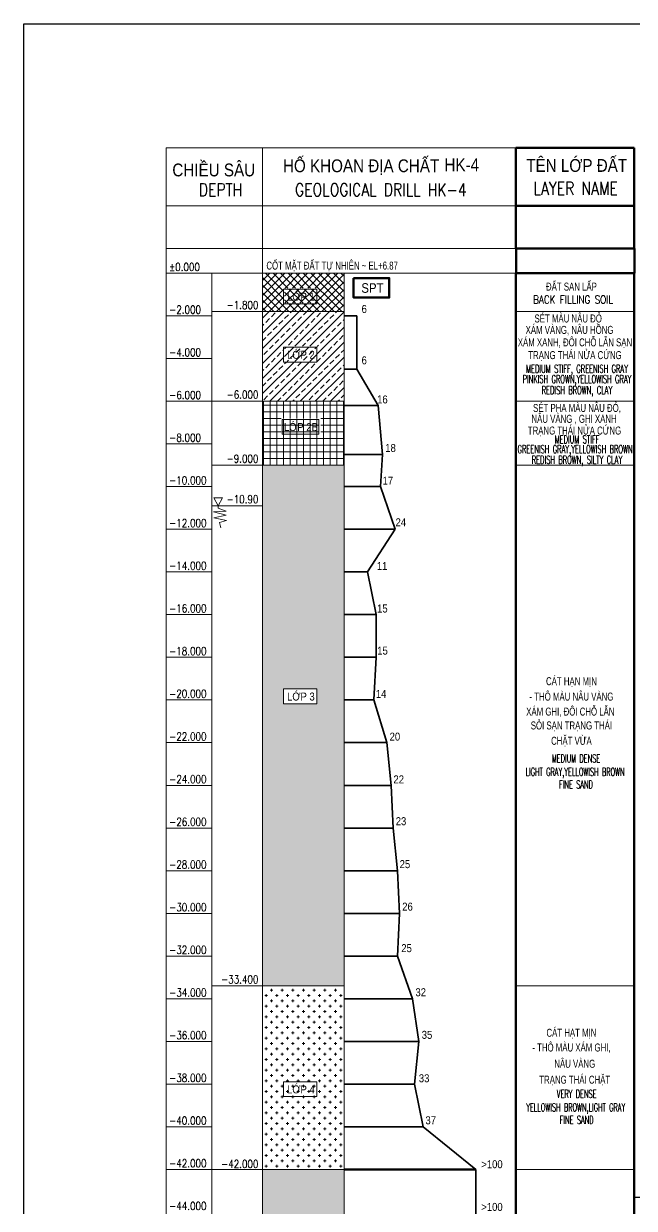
# Model space of a CAD drawing. Header units: millimetres. Extents: x -2123450 to -961021, y -260876 to 649159.
# Drawn here: x -1528125 to -1499517, y 125605 to 181114 of the extents above; entities that cross this region are included whole.
import ezdxf
from ezdxf.enums import TextEntityAlignment as Align

# ---------------------------------------------------------------- set-up
doc = ezdxf.new("R2010")
doc.units = ezdxf.units.MM
doc.header["$LTSCALE"] = 1000
doc.header["$MEASUREMENT"] = 0
doc.linetypes.add('DASHED', pattern=[19.05, 12.7, -6.35])
doc.layers.get('0').update_dxf_attribs({"linetype": 'CONTINUOUS'})
doc.layers.get('DEFPOINTS').update_dxf_attribs({"linetype": 'CONTINUOUS'})
for name, color, linetype, lineweight in [('NDC_S_CONTINUOUS', 3, 'CONTINUOUS', 20), ('NDC_S_DIM', 1, 'CONTINUOUS', 9), ('NDC_S_ENG TEXT', 2, 'CONTINUOUS', 9), ('NDC_S_FOUNDATION NAME', 7, 'CONTINUOUS', 20), ('NDC_S_HATCH MATERIAL', 8, 'CONTINUOUS', 13), ('NDC_S_LEVEL TEXT', 7, 'CONTINUOUS', 20), ('NDC_S_PILE ON FOUNDATION PLAN', 9, 'DASHED', 9), ('NDC_S_REBAR', 4, 'CONTINUOUS', 35), ('NDC_S_VN TITLE', 6, 'CONTINUOUS', 9)]:
    doc.layers.add(name, color=color, linetype=linetype, lineweight=lineweight)
doc.layers.add('TEXT', color=7, linetype='CONTINUOUS')
doc.styles.add('NDC_ARIAL', font='arial.ttf', dxfattribs={"width": 0.8})
doc.styles.add('NDC_ROMANS', font='romans.shx', dxfattribs={"width": 0.8, "bigfont": 'vns.shx'})
doc.styles.get("Standard").update_dxf_attribs({"font": 'romans.shx', "bigfont": 'vns.shx'})

# ---------------------------------------------------------------- blocks, each defined once
blk = doc.blocks.new('HK4')
at = {"layer": 'NDC_S_HATCH MATERIAL'}
h = blk.add_hatch(dxfattribs=at)
h.set_pattern_fill('ANSI37', color=256, scale=2000)
h.set_pattern_definition([(45, (599674.7, -615917.2), (-176.776695, 176.776695), []), (135, (599674.7, -615917.2), (-176.776695, -176.776695), [])])
h.paths.add_polyline_path([(8333, 0), (4509, 0), (4509, -1800), (8333, -1800)])
h.paths.add_polyline_path([(5495, -1439), (5495, -746), (7052, -746), (7052, -1439)], flags=16)
h.paths.add_polyline_path([(5542, -1412), (7077, -1412), (7077, -697), (5542, -697)], flags=16)
h = blk.add_hatch(dxfattribs=at)
h.set_pattern_fill('ANSI33', color=256, scale=2000)
h.set_pattern_definition([(45, (599674.7, -615917.2), (-353.5534, 353.5534), []), (45, (600028.26, -615917.2), (-353.5534, 353.5534), [250, -125])])
h.paths.add_polyline_path([(8333, -1800), (4509, -1800), (4509, -6000), (8333, -6000)])
h.paths.add_polyline_path([(7052, -3470), (7052, -4163), (5495, -4163), (5495, -3470)], flags=16)
h.paths.add_polyline_path([(5542, -4135), (7077, -4135), (7077, -3421), (5542, -3421)], flags=16)
h = blk.add_hatch(dxfattribs=at)
h.set_pattern_fill('NET', color=256, scale=2500, pattern_type=2)
h.set_pattern_definition([(0, (599674.7, -518011.1), (0, 312.5), []), (90, (599674.7, -518011.1), (-312.5, 2e-14), [])])
h.paths.add_polyline_path([(8333, -6000), (4509, -6000), (4509, -9000), (8333, -9000)])
h.paths.add_polyline_path([(5429, -7549), (5429, -6856), (7149, -6856), (7149, -7549)], flags=16)
h.paths.add_polyline_path([(5381, -7521), (7238, -7521), (7238, -6807), (5381, -6807)], flags=16)
h = blk.add_hatch(dxfattribs=at)
h.set_pattern_fill('AR-SAND', color=256, scale=100)
h.set_pattern_definition([(37.5, (599674.71, -615917.2), (-6.299336, 192.682377), [0, -152, 0, -170, 0, -162.5]), (7.5, (599674.7, -615917.2), (176.97767, 282.21461), [0, -82, 0, -137, 0, -52.5]), (327.5, (599551.7, -615917.2), (311.414186, 0.565905), [0, -50, 0, -180, 0, -235]), (317.5, (599551.7, -615917.2), (300.61266, 87.76756), [0, -25, 0, -118, 0, -135])])
h.paths.add_polyline_path([(8333, -9000), (4509, -9000), (4509, -33400), (8333, -33400)])
h.paths.add_polyline_path([(7052, -19485), (7052, -20177), (5495, -20177), (5495, -19485)], flags=16)
h = blk.add_hatch(dxfattribs=at)
h.set_pattern_fill('CROSS', color=256, scale=1000)
h.set_pattern_definition([(0, (599674.7, -615917.2), (250, 250), [125, -375]), (90, (599737.2, -615979.7), (-250, 250), [125, -375])])
h.paths.add_polyline_path([(8333, -33400), (4509, -33400), (4509, -42000), (8333, -42000)])
h.paths.add_polyline_path([(7052, -37893), (7052, -38586), (5495, -38586), (5495, -37893)], flags=16)
h.paths.add_polyline_path([(5542, -38558), (7077, -38558), (7077, -37844), (5542, -37844)], flags=16)
h = blk.add_hatch(dxfattribs=at)
h.set_pattern_fill('GRAVEL', color=256, scale=1000)
h.set_pattern_definition([(228.012788, (383067.294, -436211.084), (-8000, -9000), [134.536, -13319.088]), (184.969741, (382977.294, -436311.084), (12000, 1000), [230.868, -22855.9248]), (132.510447, (382747.294, -436331.084), (10000, -11000), [162.788, -16116.0326]), (267.273689, (382357.294, -436581.084), (1000, 20000), [210.238, -20813.558]), (292.833654, (382347.294, -436791.084), (-5000, 12000), [206.155, -20409.3731]), (357.273689, (382427.294, -436981.084), (-20000, 1000), [210.238, -20813.558]), (37.6942405, (382637.294, -436991.084), (-13000, -10000), [278.029, -27524.8485]), (72.255328, (382857.294, -436821.084), (7000, 22000), [262.488, -25986.3215]), (121.429566, (382937.294, -436571.084), (-8000, 13000), [210.95, -20884.0731]), (175.236358, (382827.29, -436391.08), (11000, -1000), [240.832, -11800.7626]), (222.397438, (382587.294, -436371.084), (-12000, -11000), [311.448, -30833.375]), (138.814075, (383347.29, -436591.08), (-7000, 6000), [106.301, -10523.8448]), (171.469234, (383267.294, -436521.084), (13000, -2000), [202.237, -20021.5114]), (225, (383067.3, -436491.1), (-1e-13, -1000), [141.421, -1272.7926]), (203.19859, (382997.3, -436371.08), (5000, 2000), [76.158, -7539.6151]), (291.80141, (382927.3, -436401.08), (-1000, 3000), [107.703, -5277.4618]), (30.963757, (382967.3, -436501.08), (3000, 2000), [174.929, -5656.0229]), (161.56505, (383117.3, -436411.08), (2000, -1000), [126.491, -3035.7867]), (16.38954, (382347.294, -436401.084), (10000, 3000), [177.2, -17542.8451]), (70.346176, (382517.294, -436351.084), (-4000, -11000), [148.661, -14717.4077]), (293.19859, (383117.3, -436211.08), (-2000, 5000), [152.315, -7463.4581]), (343.61046, (383177.294, -436351.084), (-10000, 3000), [177.2, -17542.8451]), (339.443955, (382347.29, -437021.08), (-5000, 2000), [170.88, -8373.1237]), (294.77514, (382507.294, -437081.084), (-5000, 11000), [143.178, -14174.643]), (66.80141, (383127.3, -437211.08), (2000, 5000), [152.315, -7463.4581]), (17.354025, (383187.294, -437071.084), (-13000, -4000), [167.631, -16595.4236]), (69.443955, (382637.29, -437211.08), (-2000, -5000), [85.44, -8458.5637]), (101.309932, (383067.3, -437211.08), (-1000, 4000), [50.99, -5048.0295]), (165.963757, (383057.3, -437161.08), (3000, -1000), [206.155, -3916.9506]), (186.009006, (382857.294, -437111.084), (10000, 1000), [191.05, -18913.9232]), (303.69007, (382967.3, -436591.08), (-1000, 2000), [144.222, -3461.3293]), (353.157227, (383047.294, -436711.084), (17000, -2000), [251.794, -24927.5626]), (60.945396, (383297.29, -436741.08), (-4000, -7000), [102.956, -10192.6741]), (90, (383347.3, -436651.1), (-1000, 1000), [60, -940]), (120.256437, (382837.294, -437081.084), (4000, -7000), [138.924, -13753.52]), (48.012788, (382767.294, -436961.084), (8000, 9000), [269.072, -13184.552]), (0, (382947.3, -436761.1), (1000, 1000), [260, -740]), (325.304846, (383207.294, -436761.084), (10000, -7000), [158.114, -15653.2743]), (254.054604, (383337.3, -436851.08), (-1000, -4000), [145.602, -7134.5079]), (207.645975, (383297.294, -436991.084), (-19000, -10000), [237.065, -23469.4742]), (175.426079, (383087.294, -437101.084), (-13000, 1000), [250.799, -24829.0734])])
h.paths.add_polyline_path([(7175, -49467), (7175, -50132), (7201, -50132), (7201, -49418), (5665, -49418), (5665, -49467)], flags=16)
h.paths.add_polyline_path([(5618, -50160), (5618, -49467), (7175, -49467), (7175, -50160)], flags=16)
h.paths.add_polyline_path([(8333, -42000), (4509, -42000), (4509, -67200), (8333, -67200)])
at = {"layer": 'NDC_S_CONTINUOUS'}
for p, q in [((4509, -67200), (4509, 5871)), ((16380, 1149), (16380, 5871)), ((0, -67200), (0, 0)), ((2130, 0), (0, 0)), ((2130, -67200), (2130, 0)), ((16381, -67199), (16380, 0)), ((8333, -67200), (8333, 0)), ((2130, -2000), (0, -2000)), ((4509, -1800), (2130, -1800)), ((8333, -1800), (4509, -1800)), ((2130, -4000), (0, -4000)), ((2130, -6000), (0, -6000)), ((4509, -6000), (2130, -6000)), ((8333, -6000), (4509, -6000)), ((8333, -6000), (4509, -6000)), ((2130, -8000), (0, -8000)), ((4509, -9000), (2130, -9000)), ((8333, -9000), (4509, -9000)), ((8333, -9000), (4509, -9000)), ((2130, -10000), (0, -10000)), ((2130, -12000), (0, -12000)), ((2130, -14000), (0, -14000)), ((2130, -16000), (0, -16000)), ((2130, -18000), (0, -18000)), ((2130, -20000), (0, -20000)), ((2130, -22000), (0, -22000)), ((2130, -24000), (0, -24000)), ((2130, -26000), (0, -26000)), ((2130, -28000), (0, -28000)), ((2130, -30000), (0, -30000)), ((2130, -32000), (0, -32000)), ((4509, -33400), (2130, -33400)), ((8333, -33400), (4509, -33400)), ((2130, -34000), (0, -34000)), ((2130, -36000), (0, -36000)), ((2130, -38000), (0, -38000)), ((2130, -40000), (0, -40000)), ((2130, -42000), (0, -42000)), ((4509, -42000), (2130, -42000)), ((8333, -42000), (4509, -42000))]:
    blk.add_line(p, q, dxfattribs=at)
at = {"layer": 'NDC_S_CONTINUOUS', "lineweight": 100}
blk.add_line((8333, -42000), (14508, -42000), dxfattribs=at)
at = {"layer": 'NDC_S_CONTINUOUS'}
for points in [[(4509, 3150), (0, 3150), (0, 5871), (4509, 5871)], [(16380, 3150), (4509, 3150), (4509, 5871), (16380, 5871)], [(4509, 1149), (0, 1149), (0, 3150), (4509, 3150)], [(16380, 1149), (4509, 1149), (4509, 3150), (16380, 3150)], [(4509, 0), (0, 0), (0, 1149), (4509, 1149)], [(16380, 0), (4509, 0), (4509, 1149), (16380, 1149)]]:
    blk.add_lwpolyline(points, close=True, dxfattribs=at)
at = {"layer": 'NDC_S_CONTINUOUS', "lineweight": 100}
blk.add_lwpolyline([(8779, -233), (10450, -233), (10450, -1145), (8779, -1145)], close=True, dxfattribs=at)
at = {"layer": 'NDC_S_DIM'}
for points in [[(5495, -746), (7052, -746), (7052, -1439), (5495, -1439)], [(5495, -3470), (7052, -3470), (7052, -4163), (5495, -4163)], [(5429, -6856), (7149, -6856), (7149, -7549), (5429, -7549)], [(5495, -19485), (7052, -19485), (7052, -20177), (5495, -20177)], [(5495, -37893), (7052, -37893), (7052, -38586), (5495, -38586)]]:
    blk.add_lwpolyline(points, close=True, dxfattribs=at)
at = {"layer": 'NDC_S_PILE ON FOUNDATION PLAN', "linetype": 'Continuous'}
blk.add_line((4509, -10900), (2130, -10900), dxfattribs=at)
for points in [[(2224, -10528), (2633, -10528), (2429, -10900), (2224, -10528)], [(2429, -10900), (2429, -11006), (2806, -11150), (2217, -11184), (2809, -11333), (2234, -11464), (2819, -11593), (2494, -11676), (2559, -11933)]]:
    blk.add_lwpolyline(points, dxfattribs=at)
at = {"layer": 'NDC_S_REBAR', "color": 3}
for p, q in [((8333, -2000), (8933, -2000)), ((8933, -2000), (8933, -4500)), ((8333, -4500), (8933, -4500)), ((8933, -4500), (9933, -6200)), ((8333, -6200), (9933, -6200)), ((9933, -6200), (10133, -8500)), ((8333, -8500), (10133, -8500)), ((10133, -8500), (10033, -10000)), ((8333, -10000), (10033, -10000)), ((10033, -10000), (10733, -12000)), ((8333, -12000), (10733, -12000)), ((10733, -12000), (9433, -14000)), ((8333, -14000), (9433, -14000)), ((9433, -14000), (9833, -16000)), ((8333, -16000), (9833, -16000)), ((9833, -16000), (9833, -18000)), ((8333, -18000), (9833, -18000)), ((9833, -18000), (9733, -20000)), ((8333, -20000), (9733, -20000)), ((9733, -20000), (10333, -22000)), ((8333, -22000), (10333, -22000)), ((10333, -22000), (10533, -24000)), ((8333, -24000), (10533, -24000)), ((10533, -24000), (10633, -26000)), ((8333, -26000), (10633, -26000)), ((10633, -26000), (10833, -28000)), ((8333, -28000), (10833, -28000)), ((10833, -28000), (10933, -30000)), ((8333, -30000), (10933, -30000)), ((10933, -30000), (10833, -32000)), ((8333, -32000), (10833, -32000)), ((10833, -32000), (11533, -34000)), ((8333, -34000), (11533, -34000)), ((11533, -34000), (11833, -36000)), ((8333, -36000), (11833, -36000)), ((11833, -36000), (11633, -38000)), ((8333, -38000), (11633, -38000)), ((11633, -38000), (12033, -40000)), ((8333, -40000), (12033, -40000)), ((12033, -40000), (14508, -42000)), ((14508, -42000), (14508, -66000))]:
    blk.add_line(p, q, dxfattribs=at)
at = {"layer": 'NDC_S_ENG TEXT', "style": 'NDC_ROMANS', "width": 0.8}
for s, p in [('%%P0.000', (137, 102)), ('-2.000', (137, -1898)), ('-4.000', (137, -3898)), ('-6.000', (137, -5898)), ('-8.000', (137, -7898)), ('-10.000', (137, -9898)), ('-12.000', (137, -11898)), ('-14.000', (137, -13898)), ('-16.000', (137, -15898)), ('-18.000', (137, -17898)), ('-20.000', (137, -19898)), ('-22.000', (137, -21898)), ('-24.000', (137, -23898)), ('-26.000', (137, -25898)), ('-28.000', (137, -27898)), ('-30.000', (137, -29898)), ('-32.000', (137, -31898)), ('-34.000', (137, -33898)), ('-36.000', (137, -35898)), ('-38.000', (137, -37898)), ('-40.000', (137, -39898)), ('-42.000', (137, -41898)), ('-44.000', (137, -43898))]:
    blk.add_text(s, height=375, dxfattribs=at).set_placement(p)
for s, p in [('-1.800', (4318, -1493)), ('-6.000', (4318, -5693)), ('-9.000', (4318, -8693)), ('-10.90', (4318, -10593)), ('-33.400', (4318, -33093)), ('-42.000', (4318, -41742))]:
    blk.add_text(s, height=375, dxfattribs=at).set_placement(p, align=Align.MIDDLE_RIGHT)
at = {"layer": 'NDC_S_FOUNDATION NAME', "style": 'NDC_ARIAL', "width": 0.7}
blk.add_text('CỐT MẶT ĐẤT TỰ NHIÊN ~ EL+6.87', height=375, dxfattribs=at).set_placement((4692, 167))
at = {"layer": 'NDC_S_FOUNDATION NAME', "style": 'NDC_ARIAL', "width": 0.85}
blk.add_text('SPT', height=450, dxfattribs=at).set_placement((9661, -695), align=Align.MIDDLE)
at = {"layer": 'NDC_S_LEVEL TEXT', "style": 'NDC_ARIAL', "width": 0.85}
for s, p in [('6', (9275, -1678)), ('6', (9275, -4083)), ('16', (10127, -5917)), ('18', (10509, -8191)), ('17', (10384, -9723)), ('24', (10991, -11670)), ('11', (10112, -13721)), ('15', (10125, -15716)), ('15', (10133, -17688)), ('14', (10068, -19713)), ('20', (10713, -21717)), ('22', (10891, -23719)), ('23', (10999, -25680)), ('25', (11183, -27692)), ('26', (11304, -29683)), ('25', (11259, -31628)), ('32', (11922, -33695)), ('35', (12217, -35691)), ('33', (12082, -37726)), ('37', (12391, -39695)), ('>100', (15260, -41754)), ('>100', (15260, -43754))]:
    blk.add_text(s, height=375, dxfattribs=at).set_placement(p, align=Align.MIDDLE)
at = {"layer": 'NDC_S_VN TITLE', "style": 'NDC_ARIAL', "width": 0.85}
for s, height, p in [('CHIỀU SÂU', 600, (2225, 4922)), ('HỐ KHOAN ĐỊA CHẤT', 600, (9129, 5056)), ('HK-4', 600, (13845, 5077)), ('LỚP 1', 375, (6309, -1055)), ('LỚP 2', 375, (6309, -3778)), ('LỚP 2B', 375, (6309, -7164)), ('LỚP 3', 375, (6309, -19793)), ('LỚP 4', 375, (6309, -38201))]:
    blk.add_text(s, height=height, dxfattribs=at).set_placement(p, align=Align.MIDDLE)
at = {"layer": 'TEXT', "color": 3, "linetype": 'Continuous', "ltscale": 0.8, "width": 0.8}
for s, p in [('DEPTH', (2541, 3909)), ('GEOLOGICAL DRILL HK-4', (10054, 3909))]:
    blk.add_text(s, height=600, dxfattribs=at).set_placement(p, align=Align.MIDDLE_CENTER)
blk = doc.blocks.new('TRỤ DC HK4-B3')
at = {"layer": 'NDC_S_CONTINUOUS'}
for p, q in [((21923, -7671), (16381, -7671)), ((21923, -7671), (16381, -7671)), ((21923, -11871), (16381, -11871)), ((21923, -14871), (16381, -14871)), ((21923, -39271), (16381, -39271)), ((21923, -47871), (16381, -47871))]:
    blk.add_line(p, q, dxfattribs=at)
at = {"layer": 'NDC_S_CONTINUOUS', "lineweight": 100}
for points in [[(21923, 0), (16380, 0), (16380, -2721), (21923, -2721)], [(21923, -2721), (16380, -2721), (16380, -4721), (21923, -4721)], [(21936, -4721), (16392, -4721), (16392, -5871), (21936, -5871)], [(16380, -5871), (21923, -5871), (21923, -73071), (16380, -73071)]]:
    blk.add_lwpolyline(points, close=True, dxfattribs=at)
at = {"color": 3}
blk.add_blockref('HK4', (0, -5871), dxfattribs=at)
at = {"layer": 'NDC_S_FOUNDATION NAME', "color": 2, "style": 'NDC_ARIAL', "width": 0.7}
for s, p in [('ĐẤT SAN LẤP', (18984, -6447)), ('SÉT MÀU NÂU ĐỎ', (18833, -7940)), ('XÁM VÀNG, NÂU HỒNG', (18896, -8507)), ('XÁM XANH, ĐÔI CHỖ LẪN SẠN', (19150, -9098)), ('TRẠNG THÁI NỬA CỨNG', (19150, -9695)), ('SÉT PHA MÀU NÂU ĐỎ,', (19244, -12165)), ('NÂU VÀNG , GHI XANH', (19108, -12681)), ('TRẠNG THÁI NỬA CỨNG', (19127, -13231)), ('CÁT HẠN MỊN', (18984, -24982)), ('- THÔ MÀU NÂU VÀNG', (18984, -25664)), ('XÁM GHI, ĐÔI CHỖ LẪN ', (18984, -26393)), ('SỎI SẠN TRẠNG THÁI', (18984, -27049)), ('CHẶT VỪA', (18984, -27775)), ('CÁT HẠT MỊN', (18984, -41457)), ('- THÔ MÀU XÁM GHI,', (18984, -42139)), ('NÂU VÀNG', (19139, -42868)), ('TRẠNG THÁI CHẶT', (19139, -43656))]:
    blk.add_text(s, height=375, dxfattribs=at).set_placement(p, align=Align.MIDDLE)
at = {"layer": 'NDC_S_VN TITLE', "style": 'NDC_ARIAL', "width": 0.85}
blk.add_text('TÊN LỚP ĐẤT', height=600, dxfattribs=at).set_placement((19230, -738), align=Align.MIDDLE)
at = {"layer": 'TEXT', "color": 3, "linetype": 'Continuous', "ltscale": 0.8}
for s, height, width, p in [('LAYER NAME', 600, 0.8, (19181, -1897)), ('BACK FILLING SOIL', 375, 0.8, (19064, -7109)), ('MEDIUM STIFF, GREENISH GRAY', 375, 0.55, (19244, -10349)), ('PINKISH GROWN,YELLOWISH GRAY', 375, 0.55, (19244, -10834)), ('REDISH BROWN, CLAY', 375, 0.55, (19244, -11353)), ('MEDIUM STIFF', 375, 0.55, (19244, -13658)), ('GREENISH GRAY,YELLOWISH BROWN', 375, 0.55, (19154, -14119)), ('REDISH BROWN, SILTY CLAY', 375, 0.55, (19244, -14613)), ('MEDIUM DENSE', 375, 0.6, (19199, -28610)), ('LIGHT GRAY,YELLOWISH BROWN', 375, 0.6, (19154, -29240)), ('FINE SAND', 375, 0.6, (19199, -29828)), ('VERY DENSE', 375, 0.6, (19229, -44329)), ('YELLOWISH BROWN,LIGHT GRAY', 375, 0.6, (19184, -44959)), ('FINE SAND', 375, 0.6, (19229, -45547))]:
    blk.add_text(s, height=height, dxfattribs=dict(at, width=width)).set_placement(p, align=Align.MIDDLE_CENTER)

msp = doc.modelspace()

# ---------------------------------------------------------------- hatches: boundary and pattern name
h = msp.add_hatch()
h.set_pattern_fill('ANSI31', color=256, scale=750, style=0)
h.set_pattern_definition([(45, (-1681382.09, -80588.645), (-66.29126, 66.29126), [])])
h.paths.add_polyline_path([(-1489935.25, 142762.75), (-1489957.88, 142762.75, -1), (-1490039.84, 142762.75, -1), (-1489957.88, 142762.75), (-1489935.25, 142762.75), (-1489935.25, 146479.53), (-1490060.25, 146479.53), (-1490060.25, 137521.36), (-1489935.25, 137521.36)])
h.paths.add_polyline_path([(-1491810.25, 146479.53), (-1491935.25, 146479.53), (-1491935.25, 137521.36), (-1491810.25, 137521.36)])
h.paths.add_polyline_path([(-1505991.96, 134582.03), (-1505991.96, 139982.69), (-1506532.14, 139982.69), (-1506532.14, 134582.03)], flags=9)
h.paths.add_polyline_path([(-1505925.25, 131867.4), (-1505925.25, 132949.73), (-1506543.46, 132949.73), (-1506543.46, 131867.4)], flags=9)
h.paths.add_polyline_path([(-1505925.25, 131867.4), (-1505925.25, 132949.73), (-1506543.46, 132949.73), (-1506543.46, 131867.4)], flags=9)
h.paths.add_polyline_path([(-1505991.96, 142582.03), (-1505991.96, 147982.69), (-1506532.14, 147982.69), (-1506532.14, 142582.03)], flags=9)
h.paths.add_polyline_path([(-1505991.96, 150082.03), (-1505991.96, 155482.69), (-1506532.14, 155482.69), (-1506532.14, 150082.03)], flags=9)
h.paths.add_polyline_path([(-1501302.26, 143566.75), (-1501302.26, 155263.68), (-1501920.48, 155263.68), (-1501920.48, 143566.75)], flags=9)
h.paths.add_polyline_path([(-1503921.21, 130739.86), (-1503071.96, 130739.86), (-1503071.96, 131358.07), (-1503921.21, 131358.07)], flags=9)
h.paths.add_polyline_path([(-1518145.3, 131867.4), (-1518145.3, 132949.73), (-1518763.51, 132949.73), (-1518763.51, 131867.4)], flags=9)
h.paths.add_polyline_path([(-1518145.3, 131867.4), (-1518145.3, 132949.73), (-1518763.51, 132949.73), (-1518763.51, 131867.4)], flags=9)
h.paths.add_polyline_path([(-1518212.01, 152832.03), (-1518212.01, 158232.69), (-1518752.19, 158232.69), (-1518752.19, 152832.03)], flags=9)
h.paths.add_polyline_path([(-1513423.88, 132781.42), (-1513423.88, 133863.75), (-1514042.1, 133863.75), (-1514042.1, 132781.42)], flags=9)
h.paths.add_polyline_path([(-1513522.32, 146316.75), (-1513522.32, 158013.68), (-1514140.53, 158013.68), (-1514140.53, 146316.75)], flags=9)
h.paths.add_polyline_path([(-1516141.26, 130739.86), (-1515292.01, 130739.86), (-1515292.01, 131358.07), (-1516141.26, 131358.07)], flags=9)
h.paths.add_polyline_path([(-1482092.07, 134582.03), (-1482092.07, 139982.69), (-1482632.24, 139982.69), (-1482632.24, 134582.03)], flags=9)
h.paths.add_polyline_path([(-1482025.36, 131767.4), (-1482025.36, 132849.73), (-1482643.57, 132849.73), (-1482643.57, 131767.4)], flags=9)
h.paths.add_polyline_path([(-1482092.07, 142582.03), (-1482092.07, 147982.69), (-1482632.24, 147982.69), (-1482632.24, 142582.03)], flags=9)
h.paths.add_polyline_path([(-1482092.07, 150082.03), (-1482092.07, 155482.69), (-1482632.24, 155482.69), (-1482632.24, 150082.03)], flags=9)
h.paths.add_polyline_path([(-1477402.37, 143891.51), (-1477402.37, 155238.92), (-1478020.59, 155238.92), (-1478020.59, 143891.51)], flags=9)
h.paths.add_polyline_path([(-1480019.89, 130539.86), (-1479170.64, 130539.86), (-1479170.64, 131158.07), (-1480019.89, 131158.07)], flags=9)
h.paths.add_polyline_path([(-1493363.81, 131767.4), (-1493363.81, 132849.73), (-1493982.02, 132849.73), (-1493982.02, 131767.4)], flags=9)
h.paths.add_polyline_path([(-1488740.82, 146466.75), (-1488740.82, 158163.68), (-1489359.04, 158163.68), (-1489359.04, 146466.75)], flags=9)
h.paths.add_polyline_path([(-1491358.34, 130539.86), (-1490509.09, 130539.86), (-1490509.09, 131158.07), (-1491358.34, 131158.07)], flags=9)
h.paths.add_polyline_path([(-1488642.39, 132831.42), (-1488642.39, 133913.75), (-1489260.61, 133913.75), (-1489260.61, 132831.42)], flags=9)
h.paths.add_polyline_path([(-1501203.83, 132781.42), (-1501203.83, 133863.75), (-1501822.05, 133863.75), (-1501822.05, 132781.42)], flags=9)
h.paths.add_polyline_path([(-1518212.01, 143832.03), (-1518212.01, 149232.69), (-1518752.19, 149232.69), (-1518752.19, 143832.03)], flags=9)
h.paths.add_polyline_path([(-1518212.01, 134832.03), (-1518212.01, 140232.69), (-1518752.19, 140232.69), (-1518752.19, 134832.03)], flags=9)
h.paths.add_polyline_path([(-1477303.94, 132831.42), (-1477303.94, 133913.75), (-1477922.16, 133913.75), (-1477922.16, 132831.42)], flags=9)
h.paths.add_polyline_path([(-1493430.52, 152832.03), (-1493430.52, 158232.69), (-1493970.69, 158232.69), (-1493970.69, 152832.03)], flags=9)
h.paths.add_polyline_path([(-1493430.52, 143832.03), (-1493430.52, 149232.69), (-1493970.69, 149232.69), (-1493970.69, 143832.03)], flags=9)
h.paths.add_polyline_path([(-1493430.52, 134832.03), (-1493430.52, 140232.69), (-1493970.69, 140232.69), (-1493970.69, 134832.03)], flags=9)
h.paths.add_polyline_path([(-1477087.97, 136631.88), (-1472191.79, 136631.88), (-1472191.79, 137825.6), (-1477087.97, 137825.6)], flags=9)
h.paths.add_polyline_path([(-1476628.68, 136031.22), (-1472832.22, 136031.22), (-1472832.22, 136649.43), (-1476628.68, 136649.43)], flags=9)
h.paths.add_polyline_path([(-1500987.86, 136331.88), (-1496091.68, 136331.88), (-1496091.68, 137525.6), (-1500987.86, 137525.6)], flags=9)
h.paths.add_polyline_path([(-1500750.69, 135731.22), (-1496954.23, 135731.22), (-1496954.23, 136349.43), (-1500750.69, 136349.43)], flags=9)
h.paths.add_polyline_path([(-1487003.53, 133106.84), (-1485083.21, 133106.84), (-1485083.21, 133725.06), (-1487003.53, 133725.06)], flags=9)
h.paths.add_polyline_path([(-1487957.31, 131921.12), (-1484572.79, 131921.12), (-1484572.79, 133115.05), (-1487957.31, 133115.05)], flags=9)
h.paths.add_polyline_path([(-1475062.46, 164779.27), (-1473608.09, 164779.27), (-1473608.09, 165397.48), (-1475062.46, 165397.48)], flags=9)
h.paths.add_polyline_path([(-1476884.53, 164183.67), (-1473032.21, 164183.67), (-1473032.21, 164801.88), (-1476884.53, 164801.88)], flags=9)
h.paths.add_polyline_path([(-1494144.52, 128967.98), (-1487826.72, 128967.98), (-1487826.72, 130161.91), (-1494144.52, 130161.91)], flags=9)
h.paths.add_polyline_path([(-1488443.64, 142159.55), (-1483547.46, 142159.55), (-1483547.46, 143353.48), (-1488443.64, 143353.48)], flags=9)
h.paths.add_polyline_path([(-1488426.42, 136631.88), (-1483530.24, 136631.88), (-1483530.24, 137825.6), (-1488426.42, 137825.6)], flags=9)
h.paths.add_polyline_path([(-1487967.13, 136031.22), (-1484170.67, 136031.22), (-1484170.67, 136649.43), (-1487967.13, 136649.43)], flags=9)
h.paths.add_polyline_path([(-1487144.21, 169572.95), (-1485596.53, 169572.95), (-1485596.53, 170191.16), (-1487144.21, 170191.16)], flags=9)
h.paths.add_polyline_path([(-1488108.21, 168387.23), (-1483968.17, 168387.23), (-1483968.17, 169581.16), (-1488108.21, 169581.16)], flags=9)
h.paths.add_polyline_path([(-1495399.52, 170831.94), (-1493607.09, 170831.94), (-1493607.09, 171450.15), (-1495399.52, 171450.15)], flags=9)
h.paths.add_polyline_path([(-1495591.29, 169634.36), (-1493508.07, 169634.36), (-1493508.07, 170828.09), (-1495591.29, 170828.09)], flags=9)
h.paths.add_polyline_path([(-1482806.07, 128967.98), (-1476488.27, 128967.98), (-1476488.27, 130161.91), (-1482806.07, 130161.91)], flags=9)
h.paths.add_polyline_path([(-1477105.19, 142159.55), (-1472209.01, 142159.55), (-1472209.01, 143353.48), (-1477105.19, 143353.48)], flags=9)
h.paths.add_polyline_path([(-1475665.08, 133106.84), (-1473744.76, 133106.84), (-1473744.76, 133725.06), (-1475665.08, 133725.06)], flags=9)
h.paths.add_polyline_path([(-1476618.85, 131921.12), (-1473234.34, 131921.12), (-1473234.34, 133115.05), (-1476618.85, 133115.05)], flags=9)
h.paths.add_polyline_path([(-1475805.76, 169572.95), (-1474258.08, 169572.95), (-1474258.08, 170191.16), (-1475805.76, 170191.16)], flags=9)
h.paths.add_polyline_path([(-1476769.76, 168387.23), (-1472629.72, 168387.23), (-1472629.72, 169581.16), (-1476769.76, 169581.16)], flags=9)
h.paths.add_polyline_path([(-1499843.95, 164779.27), (-1498389.58, 164779.27), (-1498389.58, 165397.48), (-1499843.95, 165397.48)], flags=9)
h.paths.add_polyline_path([(-1500784.42, 164183.67), (-1496932.1, 164183.67), (-1496932.1, 164801.88), (-1500784.42, 164801.88)], flags=9)
h.paths.add_polyline_path([(-1518926.01, 128967.98), (-1512608.21, 128967.98), (-1512608.21, 130161.91), (-1518926.01, 130161.91)], flags=9)
h.paths.add_polyline_path([(-1513225.13, 142159.55), (-1508328.95, 142159.55), (-1508328.95, 143353.48), (-1513225.13, 143353.48)], flags=9)
h.paths.add_polyline_path([(-1513207.91, 136331.88), (-1508311.73, 136331.88), (-1508311.73, 137525.6), (-1513207.91, 137525.6)], flags=9)
h.paths.add_polyline_path([(-1512970.74, 135731.22), (-1509174.28, 135731.22), (-1509174.28, 136349.43), (-1512970.74, 136349.43)], flags=9)
h.paths.add_polyline_path([(-1511785.02, 133306.84), (-1509864.7, 133306.84), (-1509864.7, 133925.06), (-1511785.02, 133925.06)], flags=9)
h.paths.add_polyline_path([(-1512738.8, 132121.12), (-1509354.28, 132121.12), (-1509354.28, 133315.05), (-1512738.8, 133315.05)], flags=9)
h.paths.add_polyline_path([(-1511925.7, 169572.95), (-1510378.02, 169572.95), (-1510378.02, 170191.16), (-1511925.7, 170191.16)], flags=9)
h.paths.add_polyline_path([(-1512889.7, 168387.23), (-1508749.66, 168387.23), (-1508749.66, 169581.16), (-1512889.7, 169581.16)], flags=9)
h.paths.add_polyline_path([(-1520181.01, 170831.94), (-1518388.58, 170831.94), (-1518388.58, 171450.15), (-1520181.01, 171450.15)], flags=9)
h.paths.add_polyline_path([(-1520372.78, 169634.36), (-1518289.56, 169634.36), (-1518289.56, 170828.09), (-1520372.78, 170828.09)], flags=9)
h.paths.add_polyline_path([(-1506705.96, 128967.98), (-1500388.16, 128967.98), (-1500388.16, 130161.91), (-1506705.96, 130161.91)], flags=9)
h.paths.add_polyline_path([(-1501005.08, 142159.55), (-1496108.9, 142159.55), (-1496108.9, 143353.48), (-1501005.08, 143353.48)], flags=9)
h.paths.add_polyline_path([(-1499564.97, 133306.84), (-1497644.65, 133306.84), (-1497644.65, 133925.06), (-1499564.97, 133925.06)], flags=9)
h.paths.add_polyline_path([(-1500518.75, 132121.12), (-1497134.23, 132121.12), (-1497134.23, 133315.05), (-1500518.75, 133315.05)], flags=9)
h.paths.add_polyline_path([(-1499705.65, 169572.95), (-1498157.97, 169572.95), (-1498157.97, 170191.16), (-1499705.65, 170191.16)], flags=9)
h.paths.add_polyline_path([(-1500669.65, 168387.23), (-1496529.61, 168387.23), (-1496529.61, 169581.16), (-1500669.65, 169581.16)], flags=9)

# ---------------------------------------------------------------- linework, layer by layer
msp.add_line((-1485432.2, 126113.11), (-1499523.06, 126113.11))
at = {"layer": 'DEFPOINTS'}
msp.add_lwpolyline([(-1528125.18, 181113.77), (-1401975.18, 181113.77), (-1401975.18, 92013.77), (-1528125.18, 92013.77)], close=True, dxfattribs=at)

# ---------------------------------------------------------------- block references
at = {"layer": 'NDC_S_FOUNDATION NAME', "color": 3}
msp.add_blockref('TRỤ DC HK4-B3', (-1521446.25, 175295.06), dxfattribs=at)

doc.saveas('drawing.dxf')
